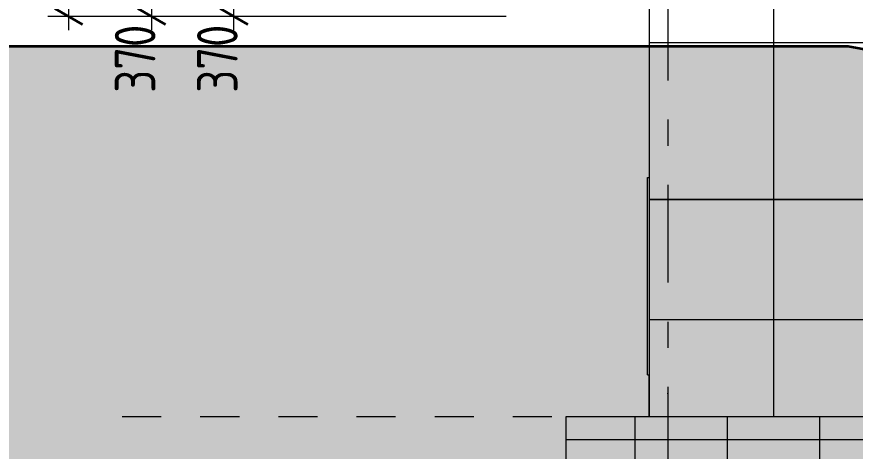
# Model space of a CAD drawing. Header units: millimetres. Extents: x 18162 to 7085488, y 72188 to 247925.
# Drawn here: x 5946905 to 5955989, y 86431 to 91133 of the extents above; entities that cross this region are included whole.
import ezdxf
from ezdxf.enums import TextEntityAlignment as Align

# ---------------------------------------------------------------- set-up
doc = ezdxf.new("R2010")
doc.units = ezdxf.units.MM
doc.header["$MEASUREMENT"] = 0
doc.linetypes.add('Dashed', pattern=[423.333333, 211.666667, -211.666667])
doc.linetypes.add('Double Dashed', pattern=[1093.611073, 529.166651, -211.666656, 141.111112, -211.666656])
for name, color, linetype in [('Archicad Doors', 7, 'Continuous'), ('Drawing & Figure', 7, 'Continuous'), ('Structural - Bearing', 7, 'Continuous'), ('Structural - Grid', 7, 'Continuous')]:
    doc.layers.add(name, color=color, linetype=linetype)
doc.styles.add('GENERATED_STYLE_3', font='', dxfattribs={"width": 0.8})
doc.styles.get('GENERATED_STYLE_3').set_extended_font_data('ISOCPEUR MON')
doc.dimstyles.new('GENERATED_STYLE__32', dxfattribs={"dimtxt": 440.00001, "dimasz": 228, "dimexe": 0.18, "dimexo": 50, "dimgap": 0, "dimtad": 1, "dimdec": 0, "dimzin": 0, "dimdsep": 46, "dimtxsty": 'GENERATED_STYLE_3', "dimblk": 'ARROWHEAD_2', "dimblk1": 'ARROWHEAD_2', "dimblk2": 'ARROWHEAD_2', "dimcen": 0.09, "dimclrd": 13, "dimclre": 13, "dimclrt": 13, "dimadec": 0, "dimazin": 0, "dimtfac": 1, "dimtdec": 4, "dimtmove": 0, "dimatfit": 3, "dimfxl": 1, "dimtolj": 1, "dimtzin": 0, "dimarcsym": 0})

# ---------------------------------------------------------------- blocks, each defined once
blk = doc.blocks.new('*X2802', base_point=(6050603.8, 91556.2))
at = {"layer": 'Structural - Bearing', "color": 8, "linetype": 'Continuous', "lineweight": 13}
for p, q in [((5955103.8, 91456.2), (5955103.8, 89156.2)), ((5953758.1, 90856.2), (5954603.8, 90856.2)), ((5954603.8, 90856.2), (5955103.8, 90856.2)), ((5955103.8, 90856.2), (5956203.8, 90856.2)), ((5953758.1, 89156.2), (5954603.8, 89156.2)), ((5954603.8, 89156.2), (5953758.1, 89156.2)), ((5955103.8, 89156.2), (5954603.8, 89156.2)), ((5954603.8, 89156.2), (5955103.8, 89156.2)), ((5955103.8, 89156.2), (5956203.8, 89156.2)), ((5955103.8, 89156.2), (5955103.8, 88556.2)), ((5956203.8, 89156.2), (5955103.8, 89156.2)), ((5955103.8, 88556.2), (5955103.8, 86806.2)), ((5953758.1, 87856.2), (5954603.8, 87856.2)), ((5954603.8, 87856.2), (5955103.8, 87856.2)), ((5955103.8, 87856.2), (5956203.8, 87856.2))]:
    blk.add_line(p, q, dxfattribs=at)
blk = doc.blocks.new('*D2936', base_point=(6050603.8, 91556.2))
at = {"color": 13, "linetype": 'Continuous', "lineweight": 13}
for p, q in [((5949258.1, 91506.2), (5949258.1, 94306.2)), ((5952208.1, 91506.2), (5949033.1, 91506.2)), ((5949258.1, 91136.2), (5949258.1, 91506.2)), ((5952208.1, 91136.2), (5949033.1, 91136.2)), ((5949258.1, 90989.5), (5949258.1, 91136.2))]:
    blk.add_line(p, q, dxfattribs=at)
at = {"color": 12, "linetype": 'Continuous', "lineweight": 35}
for p, q in [((5949108.1, 91592.8), (5949408.1, 91419.6)), ((5949108.1, 91222.8), (5949408.1, 91049.6))]:
    blk.add_line(p, q, dxfattribs=at)
at = {"color": 13, "lineweight": 13, "insert": (5949297.9, 90311.8), "char_height": 440, "attachment_point": 7, "rotation": 90, "style": 'GENERATED_STYLE_3'}
blk.add_mtext('\\A1;{\\pql;\\fISOCPEUR MON|b0|i0|c0|p0;\\W0.800000;370}', dxfattribs=at)
blk = doc.blocks.new('ARROWHEAD_2')
at = {"color": 0, "linetype": 'Continuous', "lineweight": 0}
for p, q in [((-0.378, -0.655), (0.378, 0.655)), ((0, 0), (-1, 0))]:
    blk.add_line(p, q, dxfattribs=at)
blk = doc.blocks.new('*D2971', base_point=(6050603.8, 91556.2))
at = {"color": 13, "linetype": 'Continuous', "lineweight": 13}
for p, q in [((5948367.3, 91506.2), (5948367.3, 97306.2)), ((5952208.1, 91506.2), (5948142.3, 91506.2)), ((5948367.3, 91136.2), (5948367.3, 91506.2)), ((5952208.1, 91136.2), (5948142.3, 91136.2)), ((5948367.3, 90989.5), (5948367.3, 91136.2))]:
    blk.add_line(p, q, dxfattribs=at)
at = {"color": 12, "linetype": 'Continuous', "lineweight": 35}
for p, q in [((5948217.3, 91592.8), (5948517.3, 91419.6)), ((5948217.3, 91222.8), (5948517.3, 91049.6))]:
    blk.add_line(p, q, dxfattribs=at)
at = {"color": 13, "lineweight": 13, "insert": (5948407, 90311.8), "char_height": 440, "attachment_point": 7, "rotation": 90, "style": 'GENERATED_STYLE_3'}
blk.add_mtext('\\A1;{\\pql;\\fISOCPEUR MON|b0|i0|c0|p0;\\W0.800000;370}', dxfattribs=at)
blk = doc.blocks.new('*D2980', base_point=(6050603.8, 91556.2))
at = {"color": 12, "linetype": 'Continuous', "lineweight": 35}
for p, q in [((5947317.3, 142092.8), (5947617.3, 141919.6)), ((5947317.3, 91222.8), (5947617.3, 91049.6))]:
    blk.add_line(p, q, dxfattribs=at)
at = {"color": 13, "linetype": 'Continuous', "lineweight": 13}
for p, q in [((5953558.1, 142006.2), (5947242.3, 142006.2)), ((5947467.3, 91136.2), (5947467.3, 142006.2)), ((5952208.1, 91136.2), (5947242.3, 91136.2)), ((5947467.3, 90989.5), (5947467.3, 91136.2))]:
    blk.add_line(p, q, dxfattribs=at)
at = {"color": 13, "lineweight": 13, "insert": (5947594.8, 115894.9), "char_height": 440, "attachment_point": 7, "rotation": 90, "style": 'GENERATED_STYLE_3'}
blk.add_mtext('\\A1;{\\pql;\\fISOCPEUR MON|b0|i0|c0|p0;\\W0.800000;50,870}', dxfattribs=at)
blk = doc.blocks.new('Standard grid marker[380]_3', base_point=(5953958.1, 151556.2))
at = {"layer": 'Structural - Grid', "color": 13, "linetype": 'Double Dashed', "lineweight": 13, "ltscale": 2}
for p, q in [((5953958.1, 150556.2), (5953958.1, 87056.2)), ((5953958.1, 87056.2), (5953958.1, 86056.2))]:
    blk.add_line(p, q, dxfattribs=at)
blk.add_point((5953958.1, 87056.2), dxfattribs=at)
blk.add_point((5953958.1, 87056.2), dxfattribs=at)
at = {"layer": 'Structural - Grid', "color": 13, "lineweight": 13, "style": 'GENERATED_STYLE_3'}
blk.add_attdef('AC_MarkerText_1', text='', height=500, rotation=360, dxfattribs=at).set_placement((5953958.1, 85706.2), align=Align.TOP_CENTER)

msp = doc.modelspace()

# ---------------------------------------------------------------- hatches: boundary and pattern name
at = {"layer": 'Archicad Doors', "linetype": 'Continuous', "lineweight": 0}
msp.add_hatch(color=49, dxfattribs=at).paths.add_polyline_path([(5953739.1, 87256.2), (5953758.1, 87256.2), (5953758.1, 89393.2), (5953739.1, 89393.2)])
at = {"layer": 'Drawing & Figure', "linetype": 'Continuous', "lineweight": 0}
msp.add_hatch(color=49, dxfattribs=at).paths.add_polyline_path([(5993421.1, 72524.1), (5993421.1, 87799.7), (5972278.1, 87799.7), (5955912.3, 90812.5), (5920026.1, 90812.5), (5920026.1, 72524.1)])
at = {"layer": 'Structural - Bearing', "linetype": 'Continuous', "lineweight": 9}
h = msp.add_hatch(dxfattribs=at)
h.set_pattern_fill('Grid_50x100_0003', style=0, pattern_type=2)
h.set_pattern_definition([(0, (5953758.6, 91556.2), (0, 1000), []), (90, (5953758.551009, 91556.176525), (-0.005808975821, 0), [])])
h.paths.add_polyline_path([(5953758, 87206.2), (5953758.1, 87206.2), (5953758.1, 87256.2), (5953758, 87256.2)])
at = {"layer": 'Structural - Bearing', "linetype": 'Continuous', "lineweight": 0}
for points in [[(5953758, 87206.2), (5953758.1, 87206.2), (5953758.1, 87256.2), (5953758, 87256.2)], [(5953758, 87206.2), (5953758, 87006.2), (5953758.1, 87006.2), (5953758.1, 87206.2)], [(5953758, 87006.2), (5953758, 86806.2), (5953758.1, 86806.2), (5953758.1, 87006.2)]]:
    msp.add_hatch(color=49, dxfattribs=at).paths.add_polyline_path(points)
at = {"layer": 'Structural - Bearing', "linetype": 'Continuous', "lineweight": 9}
h = msp.add_hatch(dxfattribs=at)
h.set_pattern_fill('Grid_100x100_0003', style=0, pattern_type=2)
h.set_pattern_definition([(0, (5953758.6, 91556.2), (0, 1000), []), (90, (5953758.553105, 91556.176525), (-0.011659065038, 0), [])])
h.paths.add_polyline_path([(5953758, 87206.2), (5953758, 87006.2), (5953758.1, 87006.2), (5953758.1, 87206.2)])
h = msp.add_hatch(dxfattribs=at)
h.set_pattern_fill('Grid_100x100_0003', style=0, pattern_type=2)
h.set_pattern_definition([(0, (6050603.8, 91556.2), (0, 1000), []), (90, (6050603.8, 91556.2), (-1000, 0), [])])
h.paths.add_polyline_path([(5952858.1, 86806.2), (5952858.1, 85606.2), (5973058.1, 85606.2), (5973058.1, 86806.2)])

# ---------------------------------------------------------------- linework, layer by layer
at = {"color": 8, "linetype": 'Dashed', "lineweight": 13, "ltscale": 2}
msp.add_line((5948046.5, 86806.2), (5978885, 86806.2), dxfattribs=at)
at = {"layer": 'Archicad Doors', "color": 7, "linetype": 'Continuous', "lineweight": 9}
for p, q in [((5953739.1, 87256.2), (5953739.1, 89393.2)), ((5953739.1, 89393.2), (5953758.1, 89393.2)), ((5953739.1, 87256.2), (5953758.1, 87256.2))]:
    msp.add_line(p, q, dxfattribs=at)
at = {"layer": 'Drawing & Figure', "color": 7, "linetype": 'Continuous', "lineweight": 35, "flags": 128}
msp.add_lwpolyline([(5993421.1, 72524.1), (5993421.1, 87799.7), (5972278.1, 87799.7), (5955912.3, 90812.5), (5920026.1, 90812.5), (5920026.1, 72524.1)], close=True, dxfattribs=at)
at = {"layer": 'Structural - Bearing', "color": 7, "linetype": 'Continuous', "lineweight": 13}
for p, q in [((5953758.1, 91456.2), (5953758.1, 86806.2)), ((5953758, 87206.2), (5953758, 87256.2)), ((5953758, 87006.2), (5953758, 87206.2)), ((5953758, 87206.2), (5953758.1, 87206.2)), ((5953758, 87006.2), (5953758.1, 87006.2)), ((5953758, 86806.2), (5953758, 87006.2)), ((5952858.1, 85606.2), (5952858.1, 86806.2)), ((5952858.1, 86806.2), (5973058.1, 86806.2))]:
    msp.add_line(p, q, dxfattribs=at)

# ---------------------------------------------------------------- block references
at = {"layer": 'Structural - Bearing', "lineweight": 0}
msp.add_blockref('*X2802', (6050603.8, 91556.2), dxfattribs=at)
at = {"layer": 'Structural - Grid', "color": 13, "linetype": 'Continuous', "lineweight": 13}
msp.add_blockref('Standard grid marker[380]_3', (5953958.1, 151556.2), dxfattribs=at)

# ---------------------------------------------------------------- dimensions: what is measured, and where the dimension line sits
at = {"color": 13, "linetype": 'Continuous', "lineweight": 13}
for base, p1, p2, picture, middle in [((5947467.3, 142006.2), (5952258.1, 91136.2), (5953608.1, 142006.2), '*D2980', (5947159.3, 116799.4)), ((5948367.3, 91506.2), (5953008.1, 91136.2), (5952933.1, 91506.2), '*D2971', (5948059.3, 90814)), ((5949258.1, 91506.2), (5953008.1, 91136.2), (5952933.1, 91506.2), '*D2936', (5948950.1, 90814))]:
    dim = msp.add_linear_dim(base=base, p1=p1, p2=p2, angle=90, dimstyle='GENERATED_STYLE__32', dxfattribs=at)
    dim.commit()
    dim.dimension.update_dxf_attribs({"geometry": picture, "text_midpoint": middle, "dimtype": 160, "text_rotation": 90})

doc.saveas('drawing.dxf')
